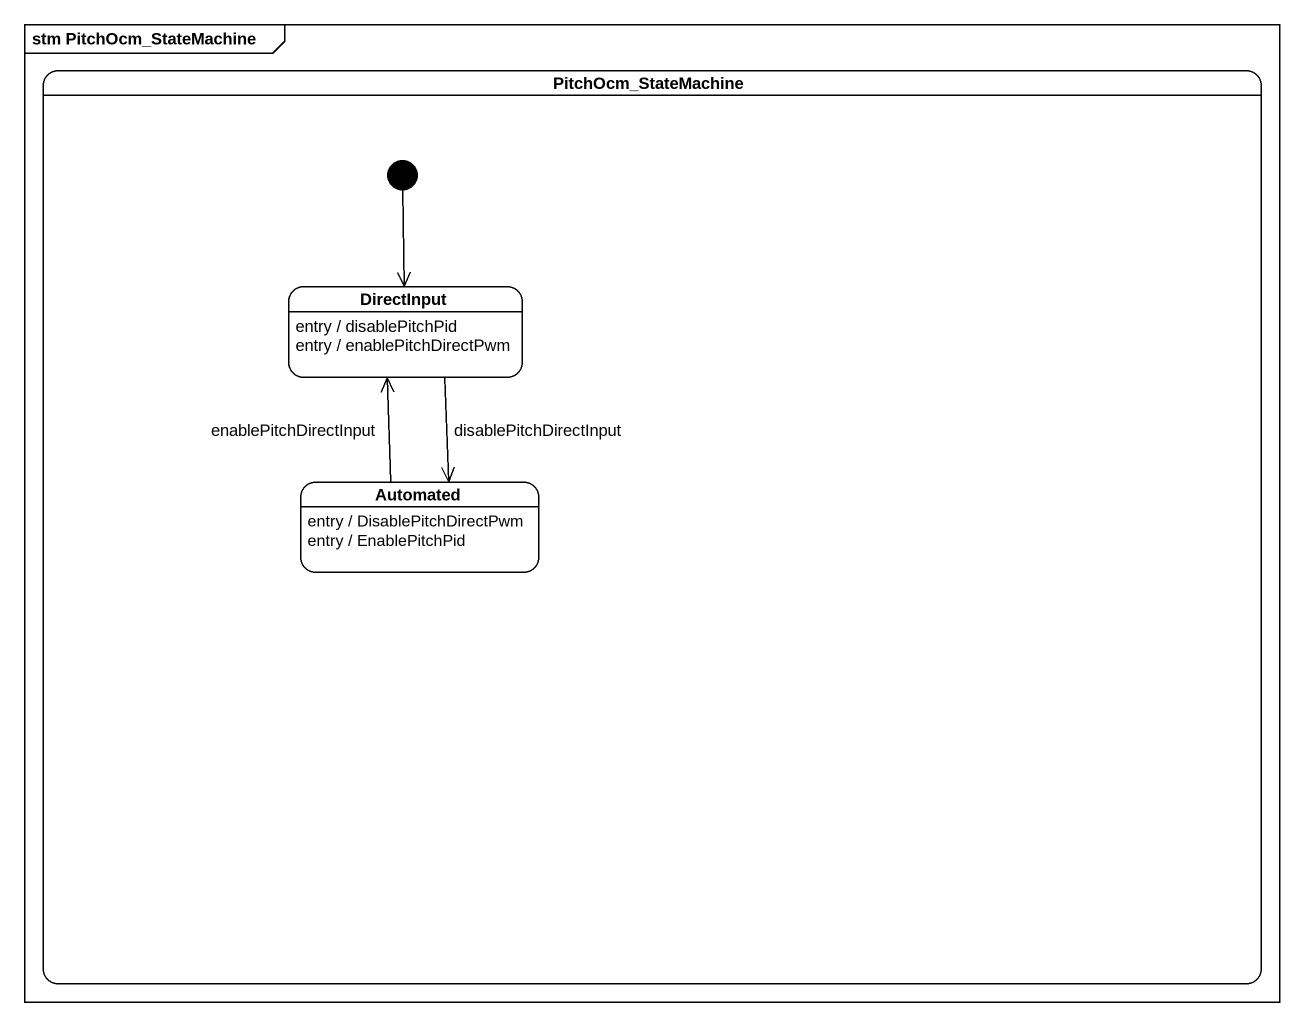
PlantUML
@startuml
mainframe stm PitchOcm_StateMachine
hide empty description
state PitchOcm_StateMachine {
  state DirectInput
  DirectInput : entry / disablePitchPid
  DirectInput : entry / enablePitchDirectPwm
  state Automated
  Automated : entry / DisablePitchDirectPwm
  Automated : entry / EnablePitchPid
  [*] --> DirectInput
}
DirectInput --> Automated : disablePitchDirectInput
Automated -up-> DirectInput : enablePitchDirectInput
@enduml
